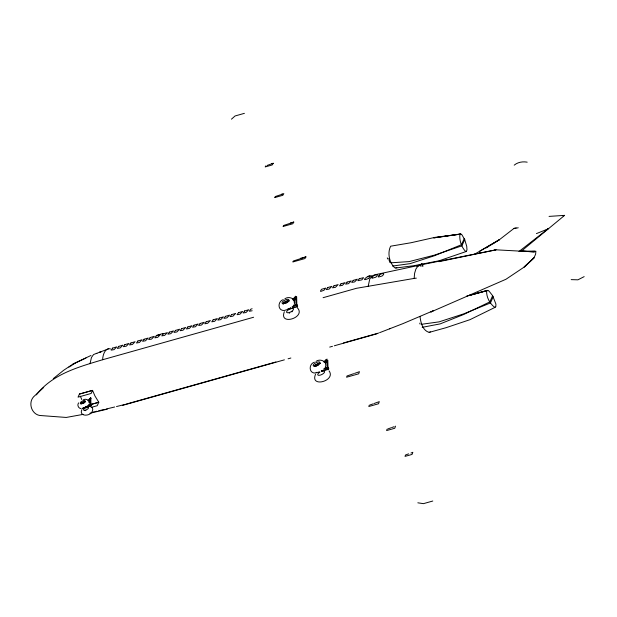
<?xml version="1.0" encoding="UTF-8"?>
<svg xmlns="http://www.w3.org/2000/svg" width="617" height="617" viewBox="0 0 617 617"><rect width="100%" height="100%" fill="white"/><g stroke="black" fill="none" stroke-linecap="round" stroke-linejoin="round"><path stroke-width="0.93" d="M479.409 253.186L479.671 251.25L499.408 239.704L514.269 228.19M81.282 403.942L82.516 402.492L85.562 401.69L82.948 401.983L80.711 403.888L81.297 403.695M89.419 403.441C89.959 400.178 86.095 398.358 83.442 399.693M283.496 303.996C284.028 302.091 286.735 300.811 288.602 301.358L289.365 300.919M90.02 363.745L91.455 357.49L93.56 354.528L108.569 348.836M102.653 359.734L102.808 357.59A29.207 11.677 74.3 0 1 109.14 348.674L110.551 348.983M368.21 286.18L369.73 279.146L371.858 276.108L374.627 274.85L420.185 265.048L417.755 266.336L415.858 269.135L414.616 273.254L414.123 278.421L356.425 288.309L323.084 297.695M321.372 370.547L321.38 370.771A1.01 0.841 24.4 0 0 321.565 371.149L321.758 371.318A3.787 1.489 -26.5 0 1 324.18 372.753A3.787 1.489 -26.5 0 1 318.542 375.306A3.787 1.489 -26.5 0 1 319.93 372.151M90.298 398.435L90.884 398.636L90.807 405.893L90.298 398.435L90.884 398.636M296.854 306.279L296.237 306.518A0.864 0.764 -60 0 1 296.052 306.14L296.098 305.77M90.229 399.099L89.82 398.474L89.959 398.914M387.306 257.867L387.569 258.885L389.412 258.87M419.737 323.138L420.092 324.118M286.55 301.397L288.933 300.71L288.278 301.204M317.701 363.968L318.696 363.313L320.508 363.482L317.007 364.238L314.662 366.236M369.282 405.168L368.804 406.51L378.537 403.773L379.301 401.636L374.079 403.51M387.083 429.185L386.597 430.566L394.764 428.267L395.52 426.131M412.835 452.269L412.071 454.405L405.022 456.387L405.516 454.999L408.608 453.857M92.38 411.084L92.781 409.449L92.126 407.598M294.139 304.636C296.846 299.029 288.98 295.582 284.838 298.821M325.29 367.208C327.989 361.601 320.13 358.153 315.989 361.385M327.249 368.341L327.195 368.711A0.864 0.764 -60 0 0 327.38 369.089L327.689 369.244M90.375 397.626C90.444 399.893 92.033 394.533 88.863 400.957M79.431 394.07L78.027 397.155L91.146 393.461L92.542 390.376L79.431 394.07L91.586 390.63M82.37 408.138L82.184 408.554L91.617 405.531L91.092 404.474L88.324 405.261M88.979 402.4L90.869 398.235M87.205 405.94L91.092 404.474L88.462 405.307M293.677 300.371L295.574 296.191M293.97 302.045L296.245 297.032M292.149 306.58L296.677 305.307L296.931 304.736L297.656 306.179L297.394 306.749L284.73 310.32M316.135 372.313L315.881 372.884L319.498 371.866M325.198 362.11L326.339 359.595M325.491 363.783L327.01 360.436M323.3 369.151L327.82 367.879L328.082 367.308L328.799 368.75L328.537 369.321L321.303 371.357M464.262 238.532L461.454 244.733L434.515 255.716L410.135 263.636L392.597 266.05M464.717 239.627L466.73 246.353L466.984 249.877L466.259 251.481L439.204 260.76L414.061 265.672L395.821 268.017L394.641 267.747C389.335 262.564 387.191 252.877 390.654 246.198L410.937 242.759L434.808 237.391L461.053 234.051L433.72 237.877L460.367 233.982L461.886 234.722L464.717 239.627L461.902 245.836L434.229 255.191L409.156 261.593L391.07 262.803L389.882 262.464L389.057 260.104M466.367 296.253L487.145 290.376L488.965 291.031L492.636 295.705L489.821 301.906L463.737 314.469L440.168 323.886L422.175 327.334M493.245 296.754L490.438 302.962L463.498 313.937L439.119 321.858L421.581 324.28M78.598 402.886C76.963 404.937 78.305 408.346 80.935 408.601M81.922 409.565C78.513 416.498 89.642 416.691 92.041 411.747M286.681 300.973L284.105 302.299L282.717 303.926L283.519 303.664M284.375 311.693C278.398 326.339 306.873 317.339 297.224 307.675M315.526 374.264C309.634 388.24 336.45 380.805 329.038 370.863M265.834 165.85L265.187 166.922L272.236 164.94L273.231 163.281L271.704 163.675M293.785 222.097L292.79 223.755L283.049 226.493L283.681 225.452L293.785 222.097L290.522 222.93M305.947 256.896L304.952 258.554L292.82 261.97L293.407 260.991L305.947 256.896L301.667 257.991M287.213 301.227L287.545 300.741M318.364 363.799L318.696 363.313M320.616 290.638L321.588 289.28L325.737 288.07L324.01 290.229L320.562 291.517M317.832 363.536L314.122 365.981L314.863 365.842M68.911 367.092L69.713 366.606M87.984 400.549L89.797 398.482M292.628 299.415L295.381 296.669M293.214 300.371L295.751 297.487M323.771 361.986L325.676 359.819M324.997 362.218L326.262 360.775M460.367 233.982L459.889 234.499C459.264 240.414 461.431 247.124 465.573 251.404L466.259 251.481M487.145 290.376L486.62 290.908C486.304 296.978 489.705 303.541 494.51 307.197L495.829 306.703L495.914 304.096L492.636 295.705M36.372 394.872C52.391 374.087 78.22 367.123 102.083 359.896L253.618 317.246M287.8 301.158L288.316 300.656M318.95 363.729L319.459 363.22M43.699 387.476L33.657 396.739C28.012 402.762 31.405 414.007 39.673 415.465L66.227 417.447L83.318 414.354M231.452 119.174L235.062 115.973L244.401 113.343M520.979 251.458L564.609 215.372L549.053 216.397M53.293 378.622L63.605 370.331L73.585 363.668L91.007 355.469M518.943 251.535L548.66 228.344M84.768 401.898L85.254 401.544M319.421 363.775L320.084 363.282M283.272 299.631C277.527 301.304 277.473 310.783 284.136 310.49M314.415 362.202C308.67 363.868 308.616 373.354 315.279 373.054M545.212 230.735L547.888 228.984L536.404 233.619M584.168 276.632L577.928 279.825L571.188 279.624M514.208 165.155C517.802 162.148 522.668 161.345 527.188 162.163M486.281 247.895L488.664 246.438M489.458 245.944L491.055 244.964M492.644 243.993L499.408 239.704L473.941 254.59M70.523 366.151L72.143 365.249M433.273 310.729L402.816 323.678L379.586 332.686M495.312 307.235L469.946 319.683L446.184 327.658L429.193 332.378C422.738 330.743 420.709 322.506 420.038 316.66M395.821 268.017L396.862 267.531M432.772 311.13L430.843 312.017L505.963 279.262L525.044 266.498L533.929 257.929L535.61 254.219L535.88 251.212L527.959 251.42M429.193 332.378L430.373 331.853M389.443 328.83L390.584 328.344M410.991 453.032L412.218 452.523M353.657 373.709L347.016 375.969L346.569 377.226L358.693 373.817L359.456 371.673L354.544 373.408M390.785 427.866L387.862 428.931M432.779 501.027L423.439 503.657L417.832 502.809M100.401 351.952C97.717 353.017 103.263 350.857 100.556 351.929M85.94 358.03L73.007 364.184L74.873 363.475M273.231 163.281L268.958 164.77M267.099 165.441L268.341 164.994M391.625 427.581L394.132 426.709M370.046 404.914L373.123 403.888M252.114 308.739L250.726 309.225L249.276 311.261L252.16 310.767M282.424 194.178L275.313 196.522L274.673 197.594L282.841 195.296L283.843 193.638L281.429 194.255M293.507 305.816L296.931 304.736L293.314 305.754M324.65 368.388L328.082 367.308L324.465 368.326M287.707 308.986L290.414 308.215M292.227 307.706L294.941 306.942M83.295 407.876L91.617 405.531L88.069 406.495M324.28 370.023L326.987 369.259M156.826 335.255L163.011 333.512M367.616 276.755L371.326 275.714M89.18 404.968L98.797 402.261L94.925 395.929L92.55 390.36M91.115 407.421L97.239 405.701L98.797 402.261L89.049 404.991M124.919 404.467L116.505 406.541M125.845 404.204L275.884 361.978M343.499 342.944L378.691 333.041M122.536 405.392L284.391 359.842M288.085 358.801L290.862 358.014M329.709 347.086L332.486 346.307M334.329 345.782L376.879 333.805M469.051 295.566L487.947 290.414L469.522 295.304M290.322 307.844L290.777 308.053A1.01 0.841 24.4 0 1 290.962 308.431L290.414 308.577A1.01 0.841 24.4 0 1 290.229 308.207M83.627 407.69L86.287 406.973M114.654 406.996L106.085 409.048M94.995 411.678L96.869 411.231M98.735 410.783L104.35 409.449M89.92 413.251L107.289 409.156M562.758 215.796L564.609 215.372M416.668 266.22L420.601 265.325M300.402 258.299L300.811 258.214M422.005 264.647L496.053 249.816L534.461 251.906L521.434 251.026L534.916 251.35L532.039 251.435M438.895 261.685L496.053 249.816L494.664 250.07M92.797 412.156L94.062 411.901M282.979 303.417L283.72 303.271M80.904 403.51L81.444 403.41M414.123 278.421L416.344 278.136M283.45 302.862L284.082 302.847M314.601 365.426L315.225 365.418M81.243 403.109L81.706 403.102M96.314 353.364L96.884 353.487M284.105 302.299L284.584 302.423M315.256 364.871L315.727 364.986M321.758 371.318L322.113 370.994A1.01 0.841 24.4 0 0 321.927 370.624L321.735 370.455M296.677 305.307L297.394 306.749M327.82 367.879L328.537 369.321M90.907 404.899L91.432 405.947M85.524 407.027L86.048 408.076M80.341 396.199L81.806 399.615M421.974 263.598L423.046 266.143M421.311 263.667L422.383 266.205M420.246 264.755L420.956 266.451M327.82 360.259L327.997 368.85M326.987 359.032L327.164 367.624M296.654 296.738L296.831 305.322M295.836 296.469L296.021 305.053M82.531 403.695A2.121 0.833 -26.5 0 1 82.971 403.402M83.465 403.156A2.121 0.833 -26.5 0 1 84.452 402.824M85.485 410.683A2.121 0.833 -26.5 0 1 85.848 410.374M316.351 366.236A2.9 1.141 -26.5 0 1 316.961 365.835M317.632 365.488A2.9 1.141 -26.5 0 1 318.326 365.218M285.81 303.271A2.9 1.141 -26.5 0 1 286.489 302.924M287.175 302.654A2.9 1.141 -26.5 0 1 287.838 302.477M289.666 309.125A3.787 1.489 -26.5 0 1 293.283 309.819A3.787 1.489 -26.5 0 1 287.607 312.757A3.787 1.489 -26.5 0 1 288.787 309.58M289.25 313.235A2.9 1.141 -26.5 0 1 289.751 312.811M291.725 311.793A2.9 1.141 -26.5 0 1 292.389 311.616M516.259 227.866A239.442 94.093 -26.5 0 0 513.922 228.506A158.901 62.44 -26.5 0 0 516.074 228.159M518.249 227.789A158.901 62.44 -26.5 0 1 516.799 228.043M86.195 406.85L86.665 407.436L86.218 406.788M368.727 278.352C356.773 283.589 374.727 270.493 368.727 278.352M372.221 277.341L371.796 277.958L372.252 278.221L375.822 277.195C380.542 273.138 372.884 274.912 372.221 277.341M379.131 275.336L378.167 276.748L378.622 277.01L382.193 275.984C386.712 272.328 380.288 273.454 379.131 275.336M112.618 348.096L111.168 350.132L114.052 349.638L116.775 346.885L112.618 348.096M118.734 346.368L117.284 348.412L120.168 347.919L122.891 345.158L118.734 346.368M124.85 344.648L123.4 346.685L126.284 346.191L129.007 343.438L124.85 344.648M130.966 342.929L129.516 344.965L132.4 344.471L135.123 341.718L130.966 342.929M137.923 340.97L136.473 343.006L139.357 342.512L142.08 339.759L137.923 340.97M144.039 339.25L142.589 341.286L145.473 340.792L148.196 338.039L144.039 339.25M150.155 337.53L148.705 339.566L151.589 339.072L154.312 336.319L150.155 337.53M156.271 335.81L154.821 337.846L157.705 337.352L160.428 334.599L156.271 335.81M163.227 333.851L161.777 335.887L164.662 335.393L167.384 332.64L163.227 333.851M169.343 332.131L167.893 334.167L170.778 333.674L173.5 330.92L169.343 332.131M175.459 330.403L174.009 332.447L176.894 331.954L179.616 329.2L175.459 330.403M181.575 328.684L180.125 330.727L183.01 330.226L185.732 327.473L181.575 328.684M187.884 326.91L186.434 328.946L189.319 328.452L192.041 325.699L187.884 326.91M194 325.19L192.55 327.226L195.435 326.732L198.157 323.979L194 325.19M200.116 323.47L198.666 325.506L201.551 325.012L204.273 322.259L200.116 323.47M206.232 321.742L204.782 323.786L207.667 323.293L210.389 320.539L206.232 321.742M213.189 319.791L211.739 321.827L214.623 321.334L217.338 318.58L213.189 319.791M219.305 318.063L217.855 320.107L220.739 319.614L223.454 316.86L219.305 318.063M225.421 316.344L223.971 318.387L226.855 317.886L229.57 315.133L225.421 316.344M231.537 314.624L230.087 316.66L232.971 316.166L235.686 313.413L231.537 314.624M238.494 312.665L237.044 314.709L239.928 314.207L242.643 311.454L238.494 312.665M244.61 310.945L243.16 312.981L246.044 312.487L248.759 309.734L244.61 310.945M327.704 287.561L326.254 289.597L329.131 289.103L331.853 286.35L327.704 287.561M333.998 285.787L332.548 287.823L335.432 287.329L338.155 284.576L333.998 285.787M340.954 283.828L339.504 285.864L342.389 285.37L345.111 282.617L340.954 283.828M347.07 282.108L345.62 284.144L348.505 283.65L351.227 280.897L347.07 282.108M353.186 280.388L351.736 282.424L354.621 281.93L357.343 279.177L353.186 280.388M359.302 278.668L357.852 280.704L361.847 279.863L363.567 277.681L359.302 278.668M533.929 257.929L524.226 266.899L533.929 257.929M81.683 403.595A2.769 1.087 -26.5 0 0 85.231 400.95A2.769 1.087 -26.5 0 0 81.243 401.721A2.769 1.087 -26.5 0 0 81.683 403.595M85.007 410.274A2.769 1.087 -26.5 0 0 88.555 407.629A2.769 1.087 -26.5 0 0 84.56 408.4A2.769 1.087 -26.5 0 0 85.007 410.274M315.194 366.105A3.787 1.489 -26.5 0 0 320.053 362.48A3.787 1.489 -26.5 0 0 314.593 363.536A3.787 1.489 -26.5 0 0 315.194 366.105M284.051 303.533A3.787 1.489 -26.5 0 0 288.903 299.908A3.787 1.489 -26.5 0 0 283.442 300.965A3.787 1.489 -26.5 0 0 284.051 303.533"/></g></svg>
